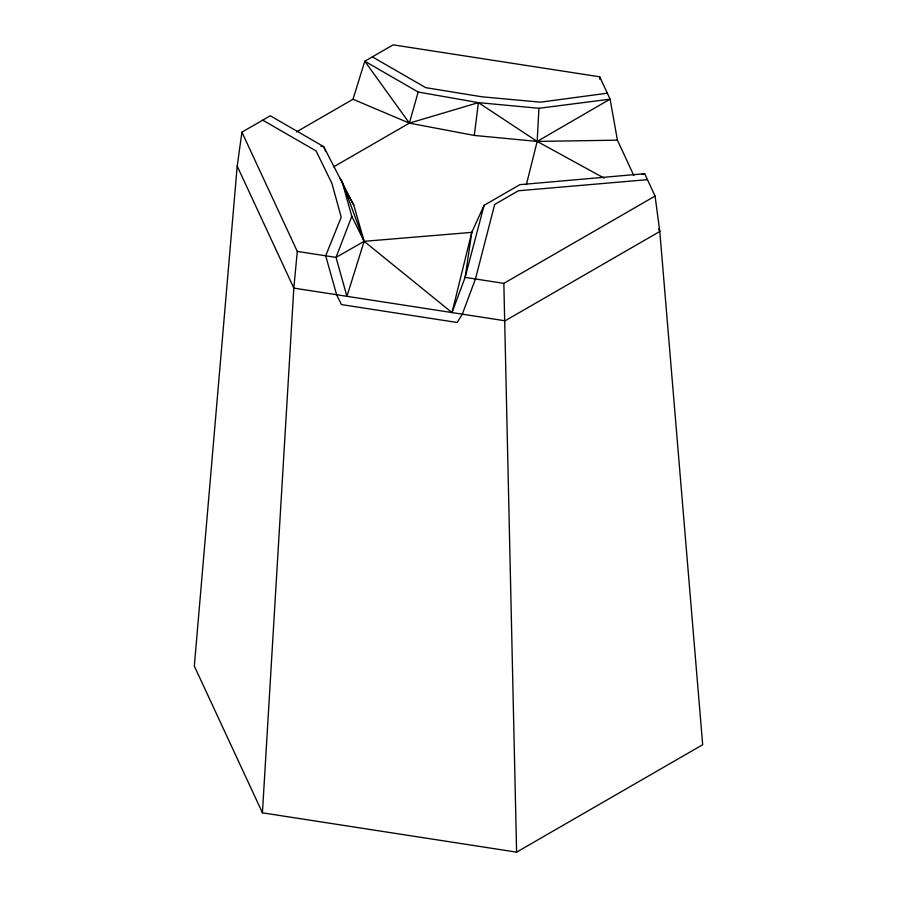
<?xml version="1.0" encoding="UTF-8"?>
<svg xmlns="http://www.w3.org/2000/svg" width="897" height="897" viewBox="0 0 897 897"><rect width="100%" height="100%" fill="white"/><g stroke="black" fill="none" stroke-linecap="round" stroke-linejoin="round"><path stroke-width="1.35" d="M526.382 184.659L537.168 141.423L538.951 108.29L610.095 99.163L617.416 140.167L633.831 175.554M351.803 216.334L364.126 241.327L451.998 312.571L471.777 232.368L484.1 205.323L519.89 184.659L644.685 173.704L655.068 196.062L659.8 231.493L702.676 744.723L516.605 852.15L262.429 812.828L293.824 288.105L297.288 251.418L241.932 132.151L270.289 115.78L323.66 146.603L353.754 205.021L364.126 241.327L346.937 296.324L336.016 257.405L351.803 216.334L342.015 181.373L339.627 177.92M241.932 132.151L237.2 166.113L194.324 666.09L262.429 812.828M617.416 140.167L537.168 141.423L474.289 135.436L478.404 102.628L418.17 92.032L364.799 61.22L352.992 99.264L296.515 131.87M471.777 232.368L465.117 277.375L451.998 312.571M484.1 205.323L465.117 277.375L503.845 283.374L655.068 196.062M418.17 92.032L409.368 123.136L333.662 166.842M352.992 99.264L409.368 123.136L478.404 102.628L537.168 141.423L610.095 99.163L599.712 76.806L393.155 44.85L364.799 61.22L409.368 123.136L474.289 135.436M472.08 232.345L364.126 241.327L336.016 257.405L297.288 251.418M641.983 174.366L644.685 173.704M607.325 93.198L540.476 102.18L481.936 96.798L425.739 87.671L372.356 56.859M647.455 179.669L518.365 190.769L494.684 204.449L475.444 278.978L462.325 314.174L457.134 322.483L341.454 304.588L336.61 294.721L325.689 255.813L341.219 217.209L331.924 183.414L316.103 150.965L262.731 120.153M320.947 146.435L323.66 146.603L325.734 151.526M478.404 102.628L538.951 108.29M537.168 141.423L604.152 178.133M347.576 194.133L353.754 205.021M658.645 229.015L659.8 231.493L505.112 320.79L293.824 288.105L237.2 166.113M342.015 181.373L364.126 241.327M599.712 76.806L600.003 79.53M503.845 283.374L516.605 852.15"/></g></svg>
